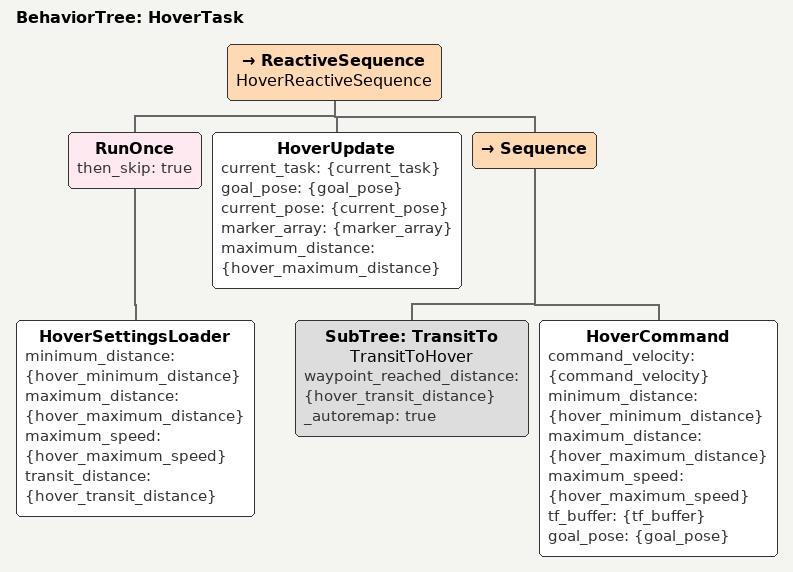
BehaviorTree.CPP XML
<?xml version="1.0" encoding="UTF-8"?>
<root BTCPP_format="4">
  <BehaviorTree ID="HoverTask">
    <ReactiveSequence name="HoverReactiveSequence">
      <RunOnce then_skip="true">
        <HoverSettingsLoader minimum_distance="{hover_minimum_distance}"
                             maximum_distance="{hover_maximum_distance}"
                             maximum_speed="{hover_maximum_speed}"
                             transit_distance="{hover_transit_distance}"/>
      </RunOnce>
      <HoverUpdate current_task="{current_task}"
                   goal_pose="{goal_pose}"
                   current_pose="{current_pose}"
                   marker_array="{marker_array}"
                   maximum_distance="{hover_maximum_distance}"/>
      <Sequence>
        <SubTree ID="TransitTo"
                 name="TransitToHover"
                 waypoint_reached_distance="{hover_transit_distance}"
                 _autoremap="true"/>
        <HoverCommand command_velocity="{command_velocity}"
                      minimum_distance="{hover_minimum_distance}"
                      maximum_distance="{hover_maximum_distance}"
                      maximum_speed="{hover_maximum_speed}"
                      tf_buffer="{tf_buffer}"
                      goal_pose="{goal_pose}"/>
      </Sequence>
    </ReactiveSequence>
  </BehaviorTree>

</root>
